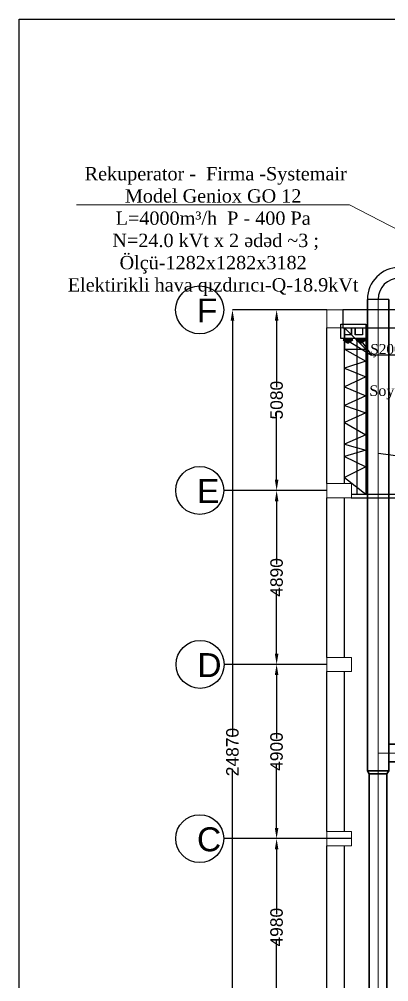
# Model space of a CAD drawing. Header units: inches. Extents: x 23 to 100097, y 11 to 104145.
# Drawn here: x 23 to 10398, y 14494 to 41559 of the extents above; entities that cross this region are included whole.
import ezdxf

# ---------------------------------------------------------------- set-up
doc = ezdxf.new("R2010")
doc.units = ezdxf.units.IN
doc.header["$MEASUREMENT"] = 0
for name, color, linetype, lineweight in [('Divar', 7, 'Continuous', 25), ('RAZMER', 7, 'Continuous', 9), ('SL3', 10, 'Continuous', 20), ('öl', 7, 'Continuous', 0)]:
    doc.layers.add(name, color=color, linetype=linetype, lineweight=lineweight)
for name, color, linetype in [('PƏNCƏRƏ', 5, 'Continuous'), ('TEKST', 7, 'Continuous'), ('VRV MUSA', 5, 'Continuous')]:
    doc.layers.add(name, color=color, linetype=linetype)
doc.styles.add('ilqar text 001', font='', dxfattribs={"height": 300})
doc.styles.get("Standard").update_dxf_attribs({"font": 'arial.ttf'})
doc.styles.add('Times New  Roman', font='times.ttf')
doc.styles.get('ilqar text 001').set_extended_font_data('A3 Times AzLat')
doc.dimstyles.get("Standard").update_dxf_attribs({"dimtxt": 0.18, "dimasz": 0.18, "dimexe": 0.18, "dimexo": 0.0625, "dimgap": 0.09, "dimtad": 0, "dimtih": 1, "dimtoh": 1, "dimdec": 4, "dimzin": 0, "dimdsep": 46, "dimtxsty": 'Standard', "dimcen": 0.09, "dimadec": 0, "dimazin": 0, "dimtfac": 1, "dimtdec": 4, "dimtofl": 0, "dimtmove": 0, "dimatfit": 3, "dimfxl": 1, "dimtolj": 1, "dimtzin": 0, "dimarcsym": 0})

# ---------------------------------------------------------------- blocks, each defined once
blk = doc.blocks.new('*D20')
at = {"layer": 'Defpoints', "color": 0, "transparency": 16777216}
for p in [(8298, -91896), (10945, -91896), (10945, -116766)]:
    blk.add_point(p, dxfattribs=at)
at = {"layer": 'RAZMER', "color": 0, "lineweight": -2, "transparency": 16777216}
for p, q in [((10945, -91896), (8297, -91896)), ((8298, -92196), (8298, -103861)), ((8298, -116466), (8298, -104801)), ((10945, -116766), (8297, -116766))]:
    blk.add_line(p, q, dxfattribs=at)
at = {"layer": 'RAZMER', "color": 0, "transparency": 16777216}
for points in [[(8248, -92196), (8348, -92196), (8298, -91896)], [(8248, -116466), (8348, -116466), (8298, -116766)]]:
    blk.add_solid(points, dxfattribs=at)
at = {"layer": 'RAZMER', "color": 0, "transparency": 16777216, "insert": (8298, -104331), "char_height": 350, "attachment_point": 5, "rotation": 90}
blk.add_mtext('\\A1;24870', dxfattribs=at)
blk = doc.blocks.new('*D22')
at = {"layer": 'Defpoints', "color": 0, "transparency": 16777216}
for p in [(9537, -106766), (10944, -106766), (10976, -111746)]:
    blk.add_point(p, dxfattribs=at)
at = {"layer": 'RAZMER', "color": 0, "lineweight": -2, "transparency": 16777216}
for p, q in [((10944, -106766), (9537, -106766)), ((9537, -107066), (9537, -108886)), ((9537, -111446), (9537, -109626)), ((10976, -111746), (9537, -111746))]:
    blk.add_line(p, q, dxfattribs=at)
at = {"layer": 'RAZMER', "color": 0, "transparency": 16777216}
for points in [[(9487, -107066), (9587, -107066), (9537, -106766)], [(9487, -111446), (9587, -111446), (9537, -111746)]]:
    blk.add_solid(points, dxfattribs=at)
at = {"layer": 'RAZMER', "color": 0, "transparency": 16777216, "insert": (9537, -109256), "char_height": 350, "attachment_point": 5, "rotation": 90}
blk.add_mtext('\\A1;4980', dxfattribs=at)
blk = doc.blocks.new('*D23')
at = {"layer": 'Defpoints', "color": 0, "transparency": 16777216}
for p in [(9537, -101866), (10945, -101866), (10944, -106766)]:
    blk.add_point(p, dxfattribs=at)
at = {"layer": 'RAZMER', "color": 0, "lineweight": -2, "transparency": 16777216}
for p, q in [((10945, -101866), (9537, -101866)), ((9537, -102166), (9537, -103946)), ((9537, -106466), (9537, -104686)), ((10944, -106766), (9537, -106766))]:
    blk.add_line(p, q, dxfattribs=at)
at = {"layer": 'RAZMER', "color": 0, "transparency": 16777216}
for points in [[(9487, -102166), (9587, -102166), (9537, -101866)], [(9487, -106466), (9587, -106466), (9537, -106766)]]:
    blk.add_solid(points, dxfattribs=at)
at = {"layer": 'RAZMER', "color": 0, "transparency": 16777216, "insert": (9537, -104316), "char_height": 350, "attachment_point": 5, "rotation": 90}
blk.add_mtext('\\A1;4900', dxfattribs=at)
blk = doc.blocks.new('*D24')
at = {"layer": 'Defpoints', "color": 0, "transparency": 16777216}
for p in [(9538, -96976), (10945, -96976), (10945, -101866)]:
    blk.add_point(p, dxfattribs=at)
at = {"layer": 'RAZMER', "color": 0, "lineweight": -2, "transparency": 16777216}
for p, q in [((10945, -96976), (9538, -96976)), ((9538, -97276), (9538, -99051)), ((9538, -101566), (9538, -99791)), ((10945, -101866), (9538, -101866))]:
    blk.add_line(p, q, dxfattribs=at)
at = {"layer": 'RAZMER', "color": 0, "transparency": 16777216}
for points in [[(9488, -97276), (9588, -97276), (9538, -96976)], [(9488, -101566), (9588, -101566), (9538, -101866)]]:
    blk.add_solid(points, dxfattribs=at)
at = {"layer": 'RAZMER', "color": 0, "transparency": 16777216, "insert": (9538, -99421), "char_height": 350, "attachment_point": 5, "rotation": 90}
blk.add_mtext('\\A1;4890', dxfattribs=at)
blk = doc.blocks.new('*D25')
at = {"layer": 'Defpoints', "color": 0, "transparency": 16777216}
for p in [(9538, -91896), (10945, -91896), (10945, -96976)]:
    blk.add_point(p, dxfattribs=at)
at = {"layer": 'RAZMER', "color": 0, "lineweight": -2, "transparency": 16777216}
for p, q in [((10945, -91896), (9538, -91896)), ((9538, -92196), (9538, -94066)), ((9538, -96676), (9538, -94806)), ((10945, -96976), (9538, -96976))]:
    blk.add_line(p, q, dxfattribs=at)
at = {"layer": 'RAZMER', "color": 0, "transparency": 16777216}
for points in [[(9488, -92196), (9588, -92196), (9538, -91896)], [(9488, -96676), (9588, -96676), (9538, -96976)]]:
    blk.add_solid(points, dxfattribs=at)
at = {"layer": 'RAZMER', "color": 0, "transparency": 16777216, "insert": (9538, -94436), "char_height": 350, "attachment_point": 5, "rotation": 90}
blk.add_mtext('\\A1;5080', dxfattribs=at)
blk = doc.blocks.new('saaaaaaaaaaaaaaasss')
for p, q in [((10944.86614, -96976.01463), (8063.27854, -96976.01463)), ((10944.86614, -101867.01463), (8063.27854, -101867.01463)), ((11626.25223, -106766.01079), (8053.27854, -106766.01463))]:
    blk.add_line(p, q)
for centre in [(7376.54542, -91896.01463), (7378.79188, -96976.01463), (7388.79188, -101867.01463), (7378.79188, -106766.01463)]:
    blk.add_circle(centre, 674.48666)
at = {"layer": 'Divar'}
for p, q in [((10944.86614, -96777.915), (10944.86614, -92397.87708)), ((11444.86614, -96777.915), (11444.86614, -92397.87708)), ((11444.86614, -96777.915), (11444.86614, -92397.87708)), ((11444.86614, -92397.87708), (11444.86614, -92997.87708)), ((11444.86614, -92997.87708), (11444.86614, -92997.87708)), ((10944.86614, -101668.36048), (10944.86614, -97177.915)), ((11444.86614, -101668.36048), (11444.86614, -97177.915)), ((10944.86614, -106567.91411), (10944.86614, -102068.36048)), ((11444.86614, -106567.91411), (11444.86614, -102068.36048)), ((10944.86614, -111547.92999), (10944.86614, -106967.91411)), ((11444.86614, -111547.92999), (11444.86614, -106967.91411))]:
    blk.add_line(p, q, dxfattribs=at)
at = {"layer": 'Divar', "color": 34}
for p, q in [((12044.86614, -92997.87708), (11444.86614, -92397.87708)), ((12044.86614, -92397.87708), (12044.86614, -97077.915)), ((11803.05239, -97077.915), (11803.05239, -92727.06243)), ((11444.86614, -92997.87708), (12044.86614, -92997.87708)), ((11444.86614, -92997.87708), (12044.86614, -93336.98817)), ((12044.86614, -93336.98817), (11444.86614, -93531.64516)), ((11444.86614, -93531.64516), (12044.86614, -93778.2109)), ((12044.86614, -93778.2109), (11444.86614, -94063.70819)), ((11444.86614, -94063.70819), (12044.86614, -94310.27352)), ((12044.86614, -94310.27352), (11444.86614, -94587.89604)), ((11444.86614, -94587.89604), (12044.86614, -94790.42781)), ((12044.86614, -94790.42781), (11444.86614, -95062.94791)), ((11444.86614, -95062.94791), (12044.86614, -95413.33073)), ((12044.86614, -95413.33073), (11444.86614, -95672.87326)), ((11444.86614, -95672.87326), (12044.86614, -95841.57627)), ((12044.86614, -95841.57627), (11444.86614, -96023.25608)), ((11444.86614, -96023.25608), (12044.86614, -96308.75337)), ((12044.86614, -96308.75337), (11444.86614, -96607.22745)), ((11444.86614, -96607.22745), (12044.86614, -97077.915))]:
    blk.add_line(p, q, dxfattribs=at)
at = {"layer": 'Divar'}
blk.add_lwpolyline([(11394.86614, -92397.87708), (15149.86614, -92397.87708), (15149.86614, -91897.87708), (11394.86614, -91897.87708)], close=True, dxfattribs=at)
at = {"layer": 'PƏNCƏRƏ', "color": 0}
for p, q in [((11634.40604, -97077.915), (15149.86614, -97077.915)), ((11634.40604, -97177.915), (15149.86614, -97177.915))]:
    blk.add_line(p, q, dxfattribs=at)
at = {"layer": 'SL3'}
for points in [[(10944.86614, -92397.87708), (11394.86614, -92397.87708), (11394.86614, -91897.87708), (10944.86614, -91897.87708)], [(10944.86614, -97177.915), (11644.86614, -97177.915), (11644.86614, -96777.915), (10944.86614, -96777.915)], [(10944.86614, -102068.36048), (11644.86614, -102068.36048), (11644.86614, -101668.36048), (10944.86614, -101668.36048)], [(10944.86614, -106967.91411), (11644.86614, -106967.91411), (11644.86614, -106567.91411), (10944.86614, -106567.91411)]]:
    blk.add_lwpolyline(points, close=True, dxfattribs=at)
at = {"char_height": 674.48666, "attachment_point": 1}
for s, insert in [('F', (7298.71315, -91577.21436)), ('E', (7300.95961, -96657.21436)), ('D', (7310.95961, -101548.21436)), ('C', (7300.95961, -106447.21436))]:
    blk.add_mtext_dynamic_manual_height_columns(s, width=30.1848245, gutter_width=12.5, heights=[0], dxfattribs=dict(at, insert=insert))
at = {"layer": 'Divar', "insert": (12141.84872, -94018.18026), "char_height": 300, "attachment_point": 1}
blk.add_mtext_dynamic_manual_height_columns('{\\fTimes New Roman|b0|i0|c204|p18;   Soyunma+W/C+Du\\fTimes New Roman|b0|i0|c238|p18;ş\\fTimes New Roman|b0|i0|c204|p18;\\P\\fTimes New Roman|b0|i0|c238|p18;                \\fTimes New Roman|b0|i0|c204|p18;24.75m²}', width=3802.6375631, gutter_width=12.5, heights=[0], dxfattribs=at)
at = {"layer": 'RAZMER'}
for base, p1, p2, picture, middle in [((8297.52093, -91896.01463), (10944.86614, -116766.01463), (10944.86614, -91896.01463), '*D20', (8297.52093, -104331.01463)), ((9537.76515, -91896.01463), (10944.86614, -96976.01463), (10944.86614, -91896.01463), '*D25', (9537.76515, -94436.01463)), ((9537.76515, -96976.01463), (10944.86614, -101866.45909), (10944.86614, -96976.01463), '*D24', (9537.76515, -99421.23686)), ((9537.26516, -101866.45909), (10944.36615, -106766.01152), (10944.86614, -101866.45909), '*D23', (9537.26516, -104316.23531)), ((9537.26516, -106766.01152), (10975.74231, -111746.06755), (10944.36615, -106766.01152), '*D22', (9537.26516, -109256.03954))]:
    dim = blk.add_linear_dim(base=base, p1=p1, p2=p2, angle=90, dimstyle='Standard', override={"dimtxsty": 'Standard'}, dxfattribs=at)
    dim.commit()
    dim.dimension.update_dxf_attribs({"geometry": picture, "text_midpoint": middle})

msp = doc.modelspace()

# ---------------------------------------------------------------- hatches: boundary and pattern name
at = {"layer": 'öl', "lineweight": 35}
h = msp.add_hatch(color=3, dxfattribs=at)
h.dxf.hatch_style = 1
h.set_gradient(color1=(0, 255, 0), tint=1, name='INVSPHERICAL')
h.paths.add_polyline_path([(9252.7, 32449.9), (9388, 32546.3), (9117.4, 32546.3)])
h = msp.add_hatch(color=3, dxfattribs=at)
h.dxf.hatch_style = 1
h.set_gradient(color1=(0, 255, 0), tint=1, name='INVSPHERICAL')
h.paths.add_polyline_path([(9617.6, 32449.9), (9752.9, 32546.3), (9482.3, 32546.3)])

# ---------------------------------------------------------------- linework, layer by layer
at = {"color": 5, "ltscale": 500}
msp.add_line((10397.9, 33682.3, 0), (9797.9, 33682.3, 0), dxfattribs=at)
at = {"color": 5, "lineweight": 0, "ltscale": 30}
for p, q in [((10097.9, 11752.3, 0), (10097.9, 33682.3, 0)), ((18813.4, 20924.3, 0), (10097.9, 20924.3, 0))]:
    msp.add_line(p, q, dxfattribs=at)
for p, q in [((9057, 32586), (9057, 32986)), ((9057, 32986), (9457, 32986)), ((9357, 32986), (9757, 32986)), ((9357, 32686), (9357, 32886)), ((9457, 32886), (9457, 32686)), ((9757, 32986), (9757, 32586)), ((9457, 32586), (9057, 32586)), ((9757, 32586), (9357, 32586))]:
    msp.add_line(p, q)
at = {"color": 1}
for p, q in [((9261.1, 32518.9, -195106.9), (9915.5, 32115.6, -8417640.8)), ((9626, 32518.9, -195106.9), (9915.5, 32115.6, -8417640.8)), ((11566, 32115.6, -6227789.7), (9918.1, 32115.6, -6227789.7))]:
    msp.add_line(p, q, dxfattribs=at)
at = {"color": 5}
msp.add_line((10097.9, 29362.3, 0), (11850.7, 29118.9), dxfattribs=at)
for points in [[(23.2, 41559.2), (30632.9, 41559.2), (30632.9, 669), (23.2, 669)], [(9157, 32686), (9157, 32886), (9357, 32886), (9357, 32686)], [(9457, 32686), (9457, 32886), (9657, 32886), (9657, 32686)]]:
    msp.add_lwpolyline(points, close=True)
at = {"color": 5, "ltscale": 500}
for radius in [900, 600]:
    msp.add_arc((10697.9, 33682.3, 0), radius, 90, 180, dxfattribs=at)
at = {"layer": 'TEKST', "color": 5, "lineweight": 35, "ltscale": 0.95}
for p, q in [((9797.9, 20424.3, 0), (9797.9, 33682.3, 0)), ((10397.9, 20424.3, 0), (10397.9, 33682.3, 0)), ((12733.4, 21174.3), (10397.9, 21174.3)), ((12733.4, 20674.3), (10397.9, 20674.3, 0)), ((10397.9, 20424.3, 0), (9797.9, 20424.3, 0)), ((9847.9, 20344.3, 0), (9797.9, 20424.3, 0)), ((9847.9, 10184.8, 0), (9847.9, 20344.3, 0)), ((9847.9, 20344.3, 0), (10347.9, 20344.3)), ((10347.9, 20344.3), (10397.9, 20424.3, 0)), ((10347.9, 10184.8), (10347.9, 20344.3))]:
    msp.add_line(p, q, dxfattribs=at)
at = {"layer": 'VRV MUSA', "color": 0, "linetype": 'ByBlock', "lineweight": 0, "ltscale": 1.55}
for q in [(1625.8, 36341.7), (13629.4, 34083.2, 0)]:
    msp.add_line((9296, 36341.7), q, dxfattribs=at)
at = {"layer": 'öl', "color": 3, "lineweight": 35}
for p, q in [((9388, 32564.8), (9117.4, 32564.8)), ((9388, 32546.3), (9117.4, 32546.3)), ((9252.7, 32449.9), (9117.4, 32546.3)), ((9388, 32546.3), (9117.4, 32546.3)), ((9117.4, 32546.3), (9252.7, 32449.9)), ((9252.7, 32449.9), (9388, 32546.3)), ((9252.7, 32449.9), (9388, 32546.3)), ((9752.9, 32564.8), (9482.3, 32564.8)), ((9752.9, 32546.3), (9482.3, 32546.3)), ((9617.6, 32449.9), (9482.3, 32546.3)), ((9752.9, 32546.3), (9482.3, 32546.3)), ((9482.3, 32546.3), (9617.6, 32449.9)), ((9617.6, 32449.9), (9752.9, 32546.3)), ((9617.6, 32449.9), (9752.9, 32546.3))]:
    msp.add_line(p, q, dxfattribs=at)

# ---------------------------------------------------------------- block references
at = {"layer": 'Divar'}
msp.add_blockref('saaaaaaaaaaaaaaasss', (-2287.8, 125283.9), dxfattribs=at)

# ---------------------------------------------------------------- texts
at = {"color": 4, "insert": (5467.3, 33781.2), "char_height": 374.9999, "width": 11093.145, "attachment_point": 8, "rotation": 0.00024, "style": 'Times New  Roman'}
msp.add_mtext('{\\C0; \\C256;Rekuperator -\\C0; \\fA3 Times AzLat|b0|i0|c204|p18;\\H0.99997x;\\C256; \\fTimes New Roman|b0|i0|c204|p18;Firma -Systemair\\fA3 Times AzLat|b0|i0|c204|p18; \\P\\fTimes New Roman|b0|i0|c204|p18;\\C0;Model \\H0.99994x;Geniox GO\\H1.0001x;\\C256; 12\\H0.99994x;  \\P\\C0;L=4000m\\fTimes New Roman|b0|i0|c238|p18;³\\fTimes New Roman|b0|i0|c204|p18;/h  P - 400 Pa\\P N=24.0 kVt x 2 \\fTimes New Roman|b0|i0|c238|p18;ədəd\\fTimes New Roman|b0|i0|c204|p18; ~3 ;\\P\\fTimes New Roman|b0|i0|c238|p18;Ölçü-1\\fTimes New Roman|b0|i0|c204|p18;282\\fTimes New Roman|b0|i0|c238|p18;x1\\fTimes New Roman|b0|i0|c204|p18;2\\fTimes New Roman|b0|i0|c238|p18;82x\\fTimes New Roman|b0|i0|c204|p18;31\\fTimes New Roman|b0|i0|c238|p18;82\\fTimes New Roman|b0|i0|c204|p18;\\PElektirikli hava q\\fTimes New Roman|b0|i0|c238|p18;ızdırıcı\\fTimes New Roman|b0|i0|c204|p18;-Q-18.9kVt}', dxfattribs=at)
at = {"color": 1, "insert": (10749.4, 32426.5, -6227790.4), "char_height": 283.8889, "width": 4039.896, "attachment_point": 2, "rotation": 0.00009, "style": 'ilqar text 001'}
msp.add_mtext('{\\fTimes New Roman|b0|i0|c238|p18;Ş\\fTimes New Roman|b0|i0|c0|p18;20\\fTimes New Roman|b0|i0|c238|p18;0x\\fTimes New Roman|b0|i0|c0|p18;20\\fTimes New Roman|b0|i0|c238|p18;0}', dxfattribs=at)

doc.saveas('drawing.dxf')
